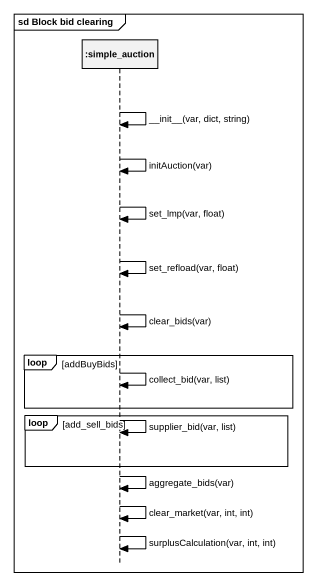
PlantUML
@startuml
mainframe sd Block bid clearing
hide footbox
participant ":simple_auction" as simple_auction

simple_auction -> simple_auction : ~__init~__(var, dict, string)
simple_auction -> simple_auction : initAuction(var)
simple_auction -> simple_auction : set_lmp(var, float)
simple_auction -> simple_auction : set_refload(var, float)
simple_auction -> simple_auction : clear_bids(var)
loop addBuyBids
  simple_auction -> simple_auction : collect_bid(var, list)
end
loop add_sell_bids
  simple_auction -> simple_auction : supplier_bid(var, list)
end
simple_auction -> simple_auction : aggregate_bids(var)
simple_auction -> simple_auction : clear_market(var, int, int)
simple_auction -> simple_auction : surplusCalculation(var, int, int)
@enduml
